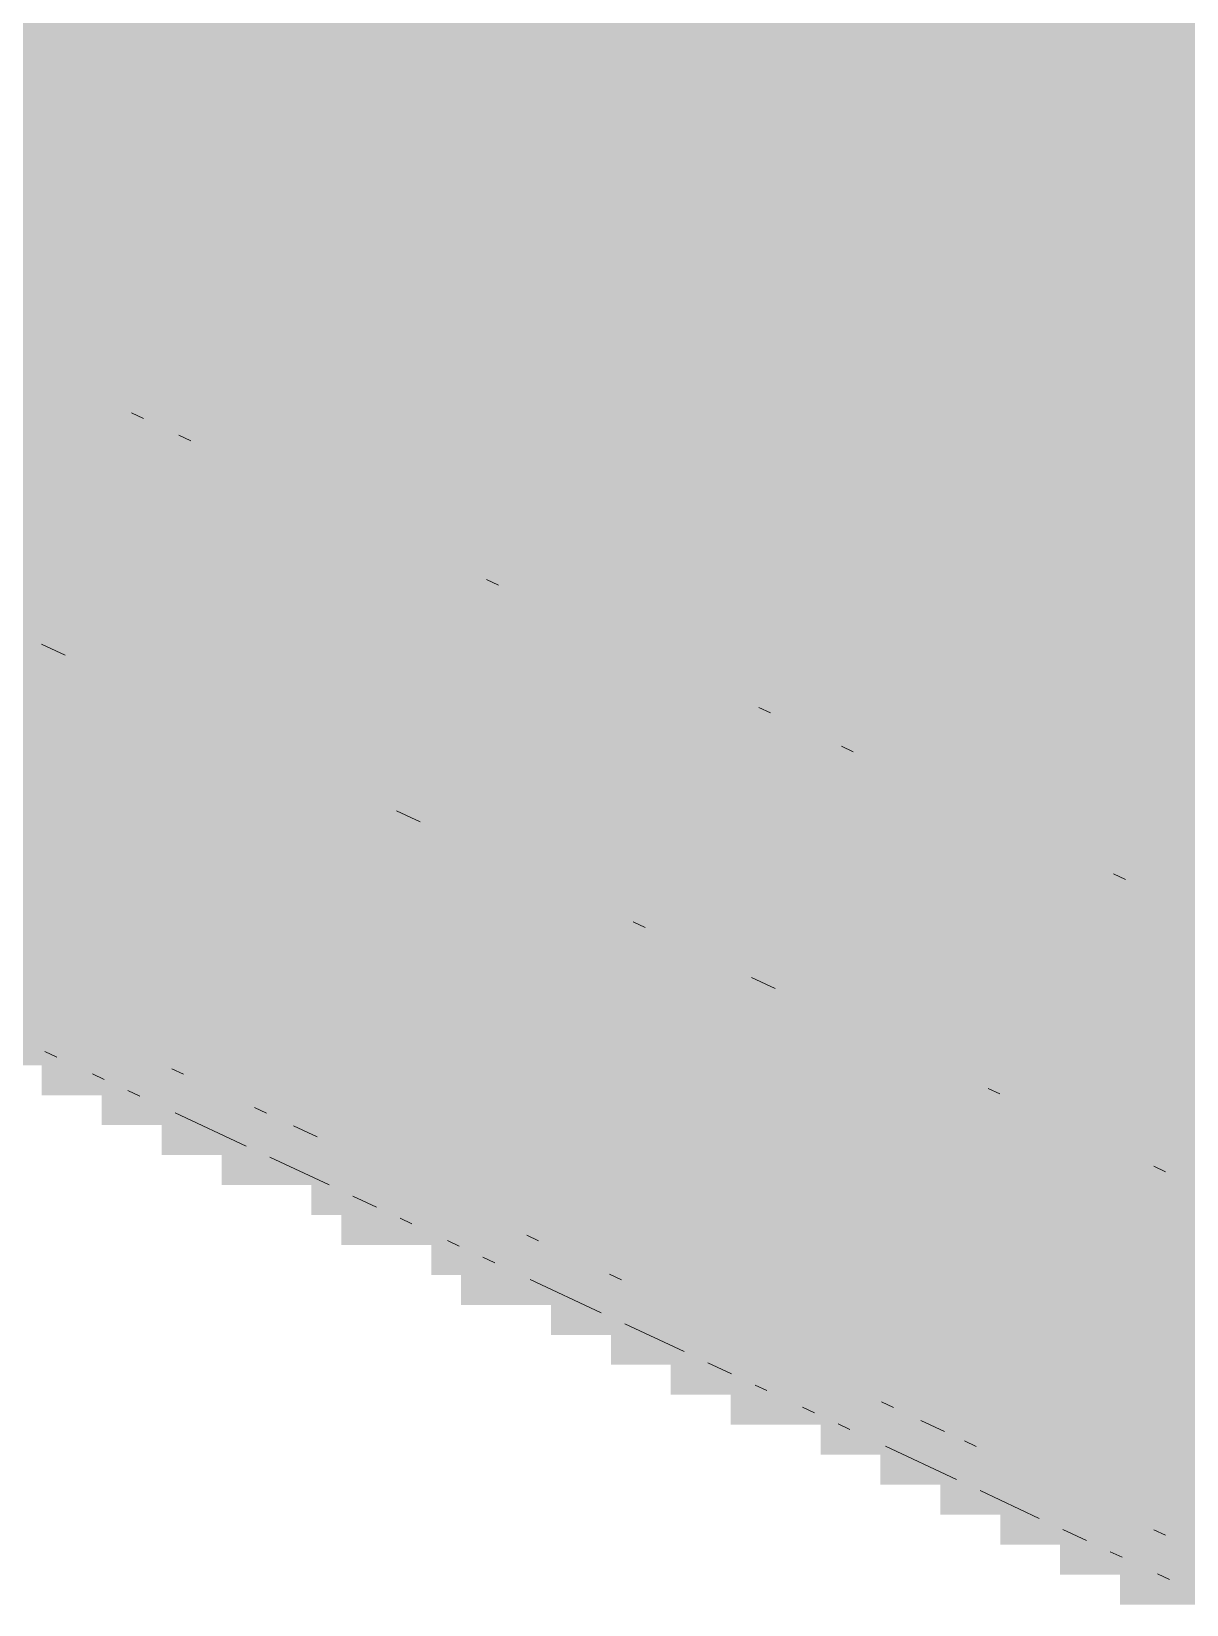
# Paper-space layout '03 3D Building and Roof' of a CAD drawing. Header units: millimetres. Extents: x 5 to 415, y 5 to 292.
# Drawn here: x 234.47 to 238.19, y 69.31 to 74.37 of the extents above; entities that cross this region are included whole.
import ezdxf

# ---------------------------------------------------------------- set-up
doc = ezdxf.new("R2010")
doc.units = ezdxf.units.MM
doc.layers.add('EXISTING', color=7, linetype='Continuous')
doc.layers.add('IMAGES', color=7, linetype='Continuous')

# ---------------------------------------------------------------- blocks, each defined once
blk = doc.blocks.new('SHEET_03')
at = {"layer": 'EXISTING', "color": 250, "lineweight": 9}
for p, q in [((234.8305, 73.1268), (234.7924, 73.1446)), ((234.9827, 73.0553), (234.9447, 73.0731)), ((235.9725, 72.5906), (235.9344, 72.6085)), ((234.5029, 72.4011), (234.579, 72.3653)), ((236.8481, 72.1796), (236.81, 72.1974)), ((237.1145, 72.0545), (237.0765, 72.0723)), ((235.6449, 71.8649), (235.7211, 71.8292)), ((237.9901, 71.6434), (237.952, 71.6613)), ((236.4063, 71.5075), (236.4443, 71.4896)), ((236.787, 71.3288), (236.8631, 71.293)), ((234.5518, 71.0721), (234.5137, 71.09)), ((234.7042, 71.0006), (234.6661, 71.0184)), ((234.9597, 71.017), (234.9216, 71.0349)), ((234.8184, 70.9469), (234.7803, 70.9648)), ((237.5483, 70.9713), (237.5864, 70.9535)), ((235.2262, 70.8919), (235.1881, 70.9098)), ((235.1612, 70.786), (234.9327, 70.8933)), ((235.3135, 70.851), (235.3897, 70.8152)), ((235.4278, 70.6609), (235.2373, 70.7503)), ((238.0812, 70.7211), (238.1193, 70.7033)), ((235.5801, 70.5893), (235.5039, 70.6251)), ((235.6943, 70.5357), (235.6563, 70.5536)), ((235.8467, 70.4642), (235.8086, 70.4821)), ((236.1017, 70.4809), (236.0637, 70.4988)), ((235.9609, 70.4106), (235.9228, 70.4284)), ((236.3037, 70.2496), (236.0752, 70.3569)), ((236.3682, 70.3558), (236.3301, 70.3737)), ((236.5703, 70.1245), (236.3798, 70.2139)), ((236.7226, 70.053), (236.6464, 70.0887)), ((236.8368, 69.9993), (236.7988, 70.0172)), ((236.9892, 69.9278), (236.9511, 69.9457)), ((237.2438, 69.9447), (237.2057, 69.9626)), ((237.3319, 69.9034), (237.4081, 69.8676)), ((237.1034, 69.8742), (237.0653, 69.8921)), ((237.4462, 69.7133), (237.2177, 69.8205)), ((237.5102, 69.8196), (237.4722, 69.8375)), ((237.7128, 69.5881), (237.5224, 69.6775)), ((237.8651, 69.5166), (237.7889, 69.5524)), ((238.1193, 69.5337), (238.0812, 69.5516)), ((237.9794, 69.463), (237.9413, 69.4808)), ((238.1317, 69.3914), (238.0936, 69.4093))]:
    blk.add_line(p, q, dxfattribs=at)
at = {"layer": 'IMAGES', "color": 7}
for points in [[(232.48, 74.3238), (253.2945, 74.3238), (232.48, 74.4202), (253.2945, 74.4202)], [(232.7691, 74.2274), (253.2945, 74.2274), (232.7691, 74.3238), (253.2945, 74.3238)], [(232.8655, 74.131), (253.2945, 74.131), (232.8655, 74.2274), (253.2945, 74.2274)], [(233.2509, 74.0346), (253.2945, 74.0346), (233.2509, 74.131), (253.2945, 74.131)], [(233.3473, 73.9382), (253.2945, 73.9382), (233.3473, 74.0346), (253.2945, 74.0346)], [(233.6364, 73.8418), (253.2945, 73.8418), (233.6364, 73.9382), (253.2945, 73.9382)], [(233.8291, 73.7454), (253.2945, 73.7454), (233.8291, 73.8418), (253.2945, 73.8418)], [(233.9255, 73.649), (253.2945, 73.649), (233.9255, 73.7454), (253.2945, 73.7454)], [(234.0218, 73.5526), (253.2945, 73.5526), (234.0218, 73.649), (253.2945, 73.649)], [(234.4073, 73.4562), (253.2945, 73.4562), (234.4073, 73.5526), (253.2945, 73.5526)], [(234.4073, 73.3598), (234.5036, 73.3598), (234.4073, 73.4562), (234.5036, 73.4562)], [(234.5036, 73.3598), (234.6964, 73.3598), (234.5036, 73.4562), (234.6964, 73.4562)], [(234.6964, 73.3598), (253.0055, 73.3598), (234.6964, 73.4562), (253.0055, 73.4562)], [(234.4073, 73.2634), (234.5036, 73.2634), (234.4073, 73.3598), (234.5036, 73.3598)], [(234.5036, 73.2634), (234.6, 73.2634), (234.5036, 73.3598), (234.6, 73.3598)], [(234.6, 73.2634), (234.6964, 73.2634), (234.6, 73.3598), (234.6964, 73.3598)], [(234.6964, 73.2634), (234.7927, 73.2634), (234.6964, 73.3598), (234.7927, 73.3598)], [(234.7927, 73.2634), (252.8127, 73.2634), (234.7927, 73.3598), (252.8127, 73.3598)], [(234.4073, 73.167), (234.5036, 73.167), (234.4073, 73.2634), (234.5036, 73.2634)], [(234.5036, 73.167), (234.6, 73.167), (234.5036, 73.2634), (234.6, 73.2634)], [(234.6, 73.167), (234.6964, 73.167), (234.6, 73.2634), (234.6964, 73.2634)], [(234.6964, 73.167), (234.7927, 73.167), (234.6964, 73.2634), (234.7927, 73.2634)], [(234.7927, 73.167), (234.8891, 73.167), (234.7927, 73.2634), (234.8891, 73.2634)], [(234.8891, 73.167), (235.0818, 73.167), (234.8891, 73.2634), (235.0818, 73.2634)], [(235.0818, 73.167), (252.5236, 73.167), (235.0818, 73.2634), (252.5236, 73.2634)], [(233.3473, 73.0706), (234.5036, 73.0706), (233.3473, 73.167), (234.5036, 73.167)], [(234.5036, 73.0706), (234.6, 73.0706), (234.5036, 73.167), (234.6, 73.167)], [(234.6, 73.0706), (234.6964, 73.0706), (234.6, 73.167), (234.6964, 73.167)], [(234.6964, 73.0706), (234.7927, 73.0706), (234.6964, 73.167), (234.7927, 73.167)], [(234.7927, 73.0706), (234.8891, 73.0706), (234.7927, 73.167), (234.8891, 73.167)], [(234.8891, 73.0706), (235.0818, 73.0706), (234.8891, 73.167), (235.0818, 73.167)], [(235.0818, 73.0706), (235.1782, 73.0706), (235.0818, 73.167), (235.1782, 73.167)], [(235.1782, 73.0706), (252.4273, 73.0706), (235.1782, 73.167), (252.4273, 73.167)], [(233.54, 72.9742), (234.6964, 72.9742), (233.54, 73.0706), (234.6964, 73.0706)], [(234.6964, 72.9742), (234.7927, 72.9742), (234.6964, 73.0706), (234.7927, 73.0706)], [(234.7927, 72.9742), (234.8891, 72.9742), (234.7927, 73.0706), (234.8891, 73.0706)], [(234.8891, 72.9742), (234.9855, 72.9742), (234.8891, 73.0706), (234.9855, 73.0706)], [(234.9855, 72.9742), (235.0818, 72.9742), (234.9855, 73.0706), (235.0818, 73.0706)], [(235.0818, 72.9742), (235.1782, 72.9742), (235.0818, 73.0706), (235.1782, 73.0706)], [(235.1782, 72.9742), (235.3709, 72.9742), (235.1782, 73.0706), (235.3709, 73.0706)], [(235.3709, 72.9742), (235.4673, 72.9742), (235.3709, 73.0706), (235.4673, 73.0706)], [(235.4673, 72.9742), (252.1382, 72.9742), (235.4673, 73.0706), (252.1382, 73.0706)], [(233.7327, 72.8778), (234.8891, 72.8778), (233.7327, 72.9742), (234.8891, 72.9742)], [(234.8891, 72.8778), (234.9855, 72.8778), (234.8891, 72.9742), (234.9855, 72.9742)], [(234.9855, 72.8778), (235.0818, 72.8778), (234.9855, 72.9742), (235.0818, 72.9742)], [(235.0818, 72.8778), (235.1782, 72.8778), (235.0818, 72.9742), (235.1782, 72.9742)], [(235.1782, 72.8778), (235.2745, 72.8778), (235.1782, 72.9742), (235.2745, 72.9742)], [(235.2745, 72.8778), (235.3709, 72.8778), (235.2745, 72.9742), (235.3709, 72.9742)], [(235.3709, 72.8778), (235.5636, 72.8778), (235.3709, 72.9742), (235.5636, 72.9742)], [(235.5636, 72.8778), (235.66, 72.8778), (235.5636, 72.9742), (235.66, 72.9742)], [(235.66, 72.8778), (252.1382, 72.8778), (235.66, 72.9742), (252.1382, 72.9742)], [(233.9255, 72.7814), (235.1782, 72.7814), (233.9255, 72.8778), (235.1782, 72.8778)], [(235.1782, 72.7814), (235.2745, 72.7814), (235.1782, 72.8778), (235.2745, 72.8778)], [(235.2745, 72.7814), (235.3709, 72.7814), (235.2745, 72.8778), (235.3709, 72.8778)], [(235.3709, 72.7814), (235.66, 72.7814), (235.3709, 72.8778), (235.66, 72.8778)], [(235.66, 72.7814), (235.7564, 72.7814), (235.66, 72.8778), (235.7564, 72.8778)], [(235.7564, 72.7814), (235.8527, 72.7814), (235.7564, 72.8778), (235.8527, 72.8778)], [(235.8527, 72.7814), (252.0418, 72.7814), (235.8527, 72.8778), (252.0418, 72.8778)], [(234.1182, 72.685), (235.3709, 72.685), (234.1182, 72.7814), (235.3709, 72.7814)], [(235.3709, 72.685), (235.4673, 72.685), (235.3709, 72.7814), (235.4673, 72.7814)], [(235.4673, 72.685), (235.5636, 72.685), (235.4673, 72.7814), (235.5636, 72.7814)], [(235.5636, 72.685), (235.66, 72.685), (235.5636, 72.7814), (235.66, 72.7814)], [(235.66, 72.685), (235.7564, 72.685), (235.66, 72.7814), (235.7564, 72.7814)], [(235.7564, 72.685), (235.8527, 72.685), (235.7564, 72.7814), (235.8527, 72.7814)], [(235.8527, 72.685), (235.9491, 72.685), (235.8527, 72.7814), (235.9491, 72.7814)], [(235.9491, 72.685), (236.0455, 72.685), (235.9491, 72.7814), (236.0455, 72.7814)], [(236.0455, 72.685), (252.0418, 72.685), (236.0455, 72.7814), (252.0418, 72.7814)], [(234.3109, 72.5886), (235.4673, 72.5886), (234.3109, 72.685), (235.4673, 72.685)], [(235.4673, 72.5886), (235.5636, 72.5886), (235.4673, 72.685), (235.5636, 72.685)], [(235.5636, 72.5886), (235.66, 72.5886), (235.5636, 72.685), (235.66, 72.685)], [(235.66, 72.5886), (235.7564, 72.5886), (235.66, 72.685), (235.7564, 72.685)], [(235.7564, 72.5886), (235.8527, 72.5886), (235.7564, 72.685), (235.8527, 72.685)], [(235.8527, 72.5886), (236.0455, 72.5886), (235.8527, 72.685), (236.0455, 72.685)], [(236.0455, 72.5886), (236.1418, 72.5886), (236.0455, 72.685), (236.1418, 72.685)], [(236.1418, 72.5886), (236.2382, 72.5886), (236.1418, 72.685), (236.2382, 72.685)], [(236.2382, 72.5886), (252.0418, 72.5886), (236.2382, 72.685), (252.0418, 72.685)], [(234.3109, 72.4922), (234.6, 72.4922), (234.3109, 72.5886), (234.6, 72.5886)], [(234.6, 72.4922), (234.6964, 72.4922), (234.6, 72.5886), (234.6964, 72.5886)], [(234.6964, 72.4922), (235.66, 72.4922), (234.6964, 72.5886), (235.66, 72.5886)], [(235.66, 72.4922), (235.8527, 72.4922), (235.66, 72.5886), (235.8527, 72.5886)], [(235.8527, 72.4922), (235.9491, 72.4922), (235.8527, 72.5886), (235.9491, 72.5886)], [(235.9491, 72.4922), (236.2382, 72.4922), (235.9491, 72.5886), (236.2382, 72.5886)], [(236.2382, 72.4922), (236.3345, 72.4922), (236.2382, 72.5886), (236.3345, 72.5886)], [(236.3345, 72.4922), (236.4309, 72.4922), (236.3345, 72.5886), (236.4309, 72.5886)], [(236.4309, 72.4922), (252.0418, 72.4922), (236.4309, 72.5886), (252.0418, 72.5886)], [(234.4073, 72.3958), (234.5036, 72.3958), (234.4073, 72.4922), (234.5036, 72.4922)], [(234.5036, 72.3958), (234.6, 72.3958), (234.5036, 72.4922), (234.6, 72.4922)], [(234.6, 72.3958), (234.6964, 72.3958), (234.6, 72.4922), (234.6964, 72.4922)], [(234.6964, 72.3958), (234.7927, 72.3958), (234.6964, 72.4922), (234.7927, 72.4922)], [(234.7927, 72.3958), (235.9491, 72.3958), (234.7927, 72.4922), (235.9491, 72.4922)], [(235.9491, 72.3958), (236.0455, 72.3958), (235.9491, 72.4922), (236.0455, 72.4922)], [(236.0455, 72.3958), (236.1418, 72.3958), (236.0455, 72.4922), (236.1418, 72.4922)], [(236.1418, 72.3958), (236.2382, 72.3958), (236.1418, 72.4922), (236.2382, 72.4922)], [(236.2382, 72.3958), (236.4309, 72.3958), (236.2382, 72.4922), (236.4309, 72.4922)], [(236.4309, 72.3958), (236.5273, 72.3958), (236.4309, 72.4922), (236.5273, 72.4922)], [(236.5273, 72.3958), (236.6236, 72.3958), (236.5273, 72.4922), (236.6236, 72.4922)], [(236.6236, 72.3958), (236.72, 72.3958), (236.6236, 72.4922), (236.72, 72.4922)], [(236.72, 72.3958), (252.1382, 72.3958), (236.72, 72.4922), (252.1382, 72.4922)], [(234.4073, 72.2994), (234.5036, 72.2994), (234.4073, 72.3958), (234.5036, 72.3958)], [(234.5036, 72.2994), (234.6, 72.2994), (234.5036, 72.3958), (234.6, 72.3958)], [(234.6, 72.2994), (234.6964, 72.2994), (234.6, 72.3958), (234.6964, 72.3958)], [(234.6964, 72.2994), (234.7927, 72.2994), (234.6964, 72.3958), (234.7927, 72.3958)], [(234.7927, 72.2994), (234.9855, 72.2994), (234.7927, 72.3958), (234.9855, 72.3958)], [(234.9855, 72.2994), (236.0455, 72.2994), (234.9855, 72.3958), (236.0455, 72.3958)], [(236.0455, 72.2994), (236.4309, 72.2994), (236.0455, 72.3958), (236.4309, 72.3958)], [(236.4309, 72.2994), (236.5273, 72.2994), (236.4309, 72.3958), (236.5273, 72.3958)], [(236.5273, 72.2994), (236.72, 72.2994), (236.5273, 72.3958), (236.72, 72.3958)], [(236.72, 72.2994), (236.8164, 72.2994), (236.72, 72.3958), (236.8164, 72.3958)], [(236.8164, 72.2994), (236.9127, 72.2994), (236.8164, 72.3958), (236.9127, 72.3958)], [(236.9127, 72.2994), (252.2345, 72.2994), (236.9127, 72.3958), (252.2345, 72.3958)], [(232.48, 72.203), (234.5036, 72.203), (232.48, 72.2994), (234.5036, 72.2994)], [(234.5036, 72.203), (234.6, 72.203), (234.5036, 72.2994), (234.6, 72.2994)], [(234.6, 72.203), (234.6964, 72.203), (234.6, 72.2994), (234.6964, 72.2994)], [(234.6964, 72.203), (234.7927, 72.203), (234.6964, 72.2994), (234.7927, 72.2994)], [(234.7927, 72.203), (234.8891, 72.203), (234.7927, 72.2994), (234.8891, 72.2994)], [(234.8891, 72.203), (234.9855, 72.203), (234.8891, 72.2994), (234.9855, 72.2994)], [(234.9855, 72.203), (235.1782, 72.203), (234.9855, 72.2994), (235.1782, 72.2994)], [(235.1782, 72.203), (236.4309, 72.203), (235.1782, 72.2994), (236.4309, 72.2994)], [(236.4309, 72.203), (236.5273, 72.203), (236.4309, 72.2994), (236.5273, 72.2994)], [(236.5273, 72.203), (236.6236, 72.203), (236.5273, 72.2994), (236.6236, 72.2994)], [(236.6236, 72.203), (236.72, 72.203), (236.6236, 72.2994), (236.72, 72.2994)], [(236.72, 72.203), (236.8164, 72.203), (236.72, 72.2994), (236.8164, 72.2994)], [(236.8164, 72.203), (236.9127, 72.203), (236.8164, 72.2994), (236.9127, 72.2994)], [(236.9127, 72.203), (237.0091, 72.203), (236.9127, 72.2994), (237.0091, 72.2994)], [(237.0091, 72.203), (237.1055, 72.203), (237.0091, 72.2994), (237.1055, 72.2994)], [(237.1055, 72.203), (252.4273, 72.203), (237.1055, 72.2994), (252.4273, 72.2994)], [(232.6727, 72.1065), (234.7927, 72.1065), (232.6727, 72.203), (234.7927, 72.203)], [(234.7927, 72.1065), (234.8891, 72.1065), (234.7927, 72.203), (234.8891, 72.203)], [(234.8891, 72.1065), (234.9855, 72.1065), (234.8891, 72.203), (234.9855, 72.203)], [(234.9855, 72.1065), (235.0818, 72.1065), (234.9855, 72.203), (235.0818, 72.203)], [(235.0818, 72.1065), (235.1782, 72.1065), (235.0818, 72.203), (235.1782, 72.203)], [(235.1782, 72.1065), (235.2745, 72.1065), (235.1782, 72.203), (235.2745, 72.203)], [(235.2745, 72.1065), (235.3709, 72.1065), (235.2745, 72.203), (235.3709, 72.203)], [(235.3709, 72.1065), (235.4673, 72.1065), (235.3709, 72.203), (235.4673, 72.203)], [(235.4673, 72.1065), (236.5273, 72.1065), (235.4673, 72.203), (236.5273, 72.203)], [(236.5273, 72.1065), (236.72, 72.1065), (236.5273, 72.203), (236.72, 72.203)], [(236.72, 72.1065), (236.8164, 72.1065), (236.72, 72.203), (236.8164, 72.203)], [(236.8164, 72.1065), (237.1055, 72.1065), (236.8164, 72.203), (237.1055, 72.203)], [(237.1055, 72.1065), (237.2018, 72.1065), (237.1055, 72.203), (237.2018, 72.203)], [(237.2018, 72.1065), (252.7164, 72.1065), (237.2018, 72.203), (252.7164, 72.203)], [(232.9618, 72.0101), (234.9855, 72.0101), (232.9618, 72.1065), (234.9855, 72.1065)], [(234.9855, 72.0101), (235.0818, 72.0101), (234.9855, 72.1065), (235.0818, 72.1065)], [(235.0818, 72.0101), (235.1782, 72.0101), (235.0818, 72.1065), (235.1782, 72.1065)], [(235.1782, 72.0101), (235.2745, 72.0101), (235.1782, 72.1065), (235.2745, 72.1065)], [(235.2745, 72.0101), (235.4673, 72.0101), (235.2745, 72.1065), (235.4673, 72.1065)], [(235.4673, 72.0101), (235.5636, 72.0101), (235.4673, 72.1065), (235.5636, 72.1065)], [(235.5636, 72.0101), (236.8164, 72.0101), (235.5636, 72.1065), (236.8164, 72.1065)], [(236.8164, 72.0101), (236.9127, 72.0101), (236.8164, 72.1065), (236.9127, 72.1065)], [(236.9127, 72.0101), (237.0091, 72.0101), (236.9127, 72.1065), (237.0091, 72.1065)], [(237.0091, 72.0101), (237.1055, 72.0101), (237.0091, 72.1065), (237.1055, 72.1065)], [(237.1055, 72.0101), (237.2018, 72.0101), (237.1055, 72.1065), (237.2018, 72.1065)], [(237.2018, 72.0101), (237.3945, 72.0101), (237.2018, 72.1065), (237.3945, 72.1065)], [(237.3945, 72.0101), (237.4909, 72.0101), (237.3945, 72.1065), (237.4909, 72.1065)], [(237.4909, 72.0101), (237.5873, 72.0101), (237.4909, 72.1065), (237.5873, 72.1065)], [(237.5873, 72.0101), (252.9091, 72.0101), (237.5873, 72.1065), (252.9091, 72.1065)], [(233.1545, 71.9137), (235.1782, 71.9137), (233.1545, 72.0101), (235.1782, 72.0101)], [(235.1782, 71.9137), (235.2745, 71.9137), (235.1782, 72.0101), (235.2745, 72.0101)], [(235.2745, 71.9137), (235.4673, 71.9137), (235.2745, 72.0101), (235.4673, 72.0101)], [(235.4673, 71.9137), (235.5636, 71.9137), (235.4673, 72.0101), (235.5636, 72.0101)], [(235.5636, 71.9137), (235.7564, 71.9137), (235.5636, 72.0101), (235.7564, 72.0101)], [(235.7564, 71.9137), (235.8527, 71.9137), (235.7564, 72.0101), (235.8527, 72.0101)], [(235.8527, 71.9137), (236.9127, 71.9137), (235.8527, 72.0101), (236.9127, 72.0101)], [(236.9127, 71.9137), (237.1055, 71.9137), (236.9127, 72.0101), (237.1055, 72.0101)], [(237.1055, 71.9137), (237.2018, 71.9137), (237.1055, 72.0101), (237.2018, 72.0101)], [(237.2018, 71.9137), (237.2982, 71.9137), (237.2018, 72.0101), (237.2982, 72.0101)], [(237.2982, 71.9137), (237.3945, 71.9137), (237.2982, 72.0101), (237.3945, 72.0101)], [(237.3945, 71.9137), (237.5873, 71.9137), (237.3945, 72.0101), (237.5873, 72.0101)], [(237.5873, 71.8173), (237.6836, 71.8173), (237.5873, 72.0101), (237.6836, 72.0101)], [(237.6836, 71.9137), (253.1018, 71.9137), (237.6836, 72.0101), (253.1018, 72.0101)], [(233.2509, 71.8173), (235.3709, 71.8173), (233.2509, 71.9137), (235.3709, 71.9137)], [(235.3709, 71.8173), (235.5636, 71.8173), (235.3709, 71.9137), (235.5636, 71.9137)], [(235.5636, 71.8173), (235.7564, 71.8173), (235.5636, 71.9137), (235.7564, 71.9137)], [(235.7564, 71.8173), (235.8527, 71.8173), (235.7564, 71.9137), (235.8527, 71.9137)], [(235.8527, 71.8173), (236.0455, 71.8173), (235.8527, 71.9137), (236.0455, 71.9137)], [(236.0455, 71.8173), (237.2018, 71.8173), (236.0455, 71.9137), (237.2018, 71.9137)], [(237.2018, 71.8173), (237.2982, 71.8173), (237.2018, 71.9137), (237.2982, 71.9137)], [(237.2982, 71.8173), (237.3945, 71.8173), (237.2982, 71.9137), (237.3945, 71.9137)], [(237.3945, 71.8173), (237.4909, 71.8173), (237.3945, 71.9137), (237.4909, 71.9137)], [(237.4909, 71.8173), (237.5873, 71.8173), (237.4909, 71.9137), (237.5873, 71.9137)], [(237.6836, 71.8173), (237.78, 71.8173), (237.6836, 71.9137), (237.78, 71.9137)], [(237.78, 71.8173), (237.9727, 71.8173), (237.78, 71.9137), (237.9727, 71.9137)], [(237.9727, 71.8173), (253.2945, 71.8173), (237.9727, 71.9137), (253.2945, 71.9137)], [(233.54, 71.7209), (235.5636, 71.7209), (233.54, 71.8173), (235.5636, 71.8173)], [(235.5636, 71.7209), (235.66, 71.7209), (235.5636, 71.8173), (235.66, 71.8173)], [(235.66, 71.7209), (235.7564, 71.7209), (235.66, 71.8173), (235.7564, 71.8173)], [(235.7564, 71.7209), (235.8527, 71.7209), (235.7564, 71.8173), (235.8527, 71.8173)], [(235.8527, 71.7209), (235.9491, 71.7209), (235.8527, 71.8173), (235.9491, 71.8173)], [(235.9491, 71.7209), (236.0455, 71.7209), (235.9491, 71.8173), (236.0455, 71.8173)], [(236.0455, 71.7209), (236.1418, 71.7209), (236.0455, 71.8173), (236.1418, 71.8173)], [(236.1418, 71.7209), (237.3945, 71.7209), (236.1418, 71.8173), (237.3945, 71.8173)], [(237.3945, 71.7209), (237.4909, 71.7209), (237.3945, 71.8173), (237.4909, 71.8173)], [(237.4909, 71.7209), (237.6836, 71.7209), (237.4909, 71.8173), (237.6836, 71.8173)], [(237.6836, 71.7209), (237.78, 71.7209), (237.6836, 71.8173), (237.78, 71.8173)], [(237.78, 71.7209), (237.9727, 71.7209), (237.78, 71.8173), (237.9727, 71.8173)], [(237.9727, 71.7209), (238.0691, 71.7209), (237.9727, 71.8173), (238.0691, 71.8173)], [(238.0691, 71.7209), (253.4873, 71.7209), (238.0691, 71.8173), (253.4873, 71.8173)], [(233.6364, 71.6245), (235.8527, 71.6245), (233.6364, 71.7209), (235.8527, 71.7209)], [(235.8527, 71.6245), (235.9491, 71.6245), (235.8527, 71.7209), (235.9491, 71.7209)], [(235.9491, 71.6245), (236.0455, 71.6245), (235.9491, 71.7209), (236.0455, 71.7209)], [(236.0455, 71.6245), (236.1418, 71.6245), (236.0455, 71.7209), (236.1418, 71.7209)], [(236.1418, 71.6245), (236.2382, 71.6245), (236.1418, 71.7209), (236.2382, 71.7209)], [(236.2382, 71.6245), (236.5273, 71.6245), (236.2382, 71.7209), (236.5273, 71.7209)], [(236.5273, 71.6245), (237.6836, 71.6245), (236.5273, 71.7209), (237.6836, 71.7209)], [(237.6836, 71.6245), (237.78, 71.6245), (237.6836, 71.7209), (237.78, 71.7209)], [(237.78, 71.6245), (237.8764, 71.6245), (237.78, 71.7209), (237.8764, 71.7209)], [(237.8764, 71.6245), (237.9727, 71.6245), (237.8764, 71.7209), (237.9727, 71.7209)], [(237.9727, 71.6245), (238.0691, 71.6245), (237.9727, 71.7209), (238.0691, 71.7209)], [(238.0691, 71.6245), (238.1655, 71.6245), (238.0691, 71.7209), (238.1655, 71.7209)], [(238.1655, 71.6245), (238.2618, 71.6245), (238.1655, 71.7209), (238.2618, 71.7209)], [(233.9255, 71.5281), (235.9491, 71.5281), (233.9255, 71.6245), (235.9491, 71.6245)], [(235.9491, 71.5281), (236.0455, 71.5281), (235.9491, 71.6245), (236.0455, 71.6245)], [(236.0455, 71.5281), (236.1418, 71.5281), (236.0455, 71.6245), (236.1418, 71.6245)], [(236.1418, 71.5281), (236.3345, 71.5281), (236.1418, 71.6245), (236.3345, 71.6245)], [(236.3345, 71.5281), (236.4309, 71.5281), (236.3345, 71.6245), (236.4309, 71.6245)], [(236.4309, 71.5281), (236.5273, 71.5281), (236.4309, 71.6245), (236.5273, 71.6245)], [(236.5273, 71.5281), (236.6236, 71.5281), (236.5273, 71.6245), (236.6236, 71.6245)], [(236.6236, 71.5281), (237.78, 71.5281), (236.6236, 71.6245), (237.78, 71.6245)], [(237.78, 71.5281), (237.8764, 71.5281), (237.78, 71.6245), (237.8764, 71.6245)], [(237.8764, 71.5281), (237.9727, 71.5281), (237.8764, 71.6245), (237.9727, 71.6245)], [(237.9727, 71.5281), (238.0691, 71.5281), (237.9727, 71.6245), (238.0691, 71.6245)], [(238.0691, 71.5281), (238.2618, 71.5281), (238.0691, 71.6245), (238.2618, 71.6245)], [(234.1182, 71.4317), (236.2382, 71.4317), (234.1182, 71.5281), (236.2382, 71.5281)], [(236.2382, 71.4317), (236.4309, 71.4317), (236.2382, 71.5281), (236.4309, 71.5281)], [(236.4309, 71.4317), (236.5273, 71.4317), (236.4309, 71.5281), (236.5273, 71.5281)], [(236.5273, 71.4317), (236.6236, 71.4317), (236.5273, 71.5281), (236.6236, 71.5281)], [(236.6236, 71.4317), (236.72, 71.4317), (236.6236, 71.5281), (236.72, 71.5281)], [(236.72, 71.4317), (236.9127, 71.4317), (236.72, 71.5281), (236.9127, 71.5281)], [(236.9127, 71.4317), (237.9727, 71.4317), (236.9127, 71.5281), (237.9727, 71.5281)], [(237.9727, 71.4317), (238.0691, 71.4317), (237.9727, 71.5281), (238.0691, 71.5281)], [(238.0691, 71.4317), (238.1655, 71.4317), (238.0691, 71.5281), (238.1655, 71.5281)], [(238.1655, 71.4317), (238.2618, 71.4317), (238.1655, 71.5281), (238.2618, 71.5281)], [(234.3109, 71.3353), (236.4309, 71.3353), (234.3109, 71.4317), (236.4309, 71.4317)], [(236.4309, 71.3353), (236.5273, 71.3353), (236.4309, 71.4317), (236.5273, 71.4317)], [(236.5273, 71.3353), (236.6236, 71.3353), (236.5273, 71.4317), (236.6236, 71.4317)], [(236.6236, 71.3353), (236.9127, 71.3353), (236.6236, 71.4317), (236.9127, 71.4317)], [(236.9127, 71.3353), (237.1055, 71.3353), (236.9127, 71.4317), (237.1055, 71.4317)], [(237.1055, 71.3353), (238.1655, 71.3353), (237.1055, 71.4317), (238.1655, 71.4317)], [(238.1655, 71.3353), (238.2618, 71.3353), (238.1655, 71.4317), (238.2618, 71.4317)], [(234.4073, 71.2389), (234.5036, 71.2389), (234.4073, 71.3353), (234.5036, 71.3353)], [(234.5036, 71.2389), (236.6236, 71.2389), (234.5036, 71.3353), (236.6236, 71.3353)], [(236.6236, 71.2389), (236.72, 71.2389), (236.6236, 71.3353), (236.72, 71.3353)], [(236.72, 71.2389), (236.8164, 71.2389), (236.72, 71.3353), (236.8164, 71.3353)], [(236.8164, 71.2389), (236.9127, 71.2389), (236.8164, 71.3353), (236.9127, 71.3353)], [(236.9127, 71.1425), (237.0091, 71.1425), (236.9127, 71.3353), (237.0091, 71.3353)], [(237.0091, 71.2389), (237.1055, 71.2389), (237.0091, 71.3353), (237.1055, 71.3353)], [(237.1055, 71.2389), (237.2018, 71.2389), (237.1055, 71.3353), (237.2018, 71.3353)], [(237.2018, 71.2389), (238.4545, 71.2389), (237.2018, 71.3353), (238.4545, 71.3353)], [(234.2145, 71.1425), (234.6, 71.1425), (234.2145, 71.2389), (234.6, 71.2389)], [(234.6, 71.1425), (234.6964, 71.1425), (234.6, 71.2389), (234.6964, 71.2389)], [(234.6964, 71.1425), (236.8164, 71.1425), (234.6964, 71.2389), (236.8164, 71.2389)], [(236.8164, 71.1425), (236.9127, 71.1425), (236.8164, 71.2389), (236.9127, 71.2389)], [(237.0091, 71.1425), (237.1055, 71.1425), (237.0091, 71.2389), (237.1055, 71.2389)], [(237.1055, 71.1425), (237.2018, 71.1425), (237.1055, 71.2389), (237.2018, 71.2389)], [(237.2018, 71.1425), (237.2982, 71.1425), (237.2018, 71.2389), (237.2982, 71.2389)], [(237.2982, 71.1425), (237.3945, 71.1425), (237.2982, 71.2389), (237.3945, 71.2389)], [(237.3945, 71.1425), (237.4909, 71.1425), (237.3945, 71.2389), (237.4909, 71.2389)], [(237.4909, 71.1425), (238.7436, 71.1425), (237.4909, 71.2389), (238.7436, 71.2389)], [(234.4073, 71.0461), (234.6, 71.0461), (234.4073, 71.1425), (234.6, 71.1425)], [(234.6, 71.0461), (234.6964, 71.0461), (234.6, 71.1425), (234.6964, 71.1425)], [(234.6964, 71.0461), (234.7927, 71.0461), (234.6964, 71.1425), (234.7927, 71.1425)], [(234.7927, 71.0461), (234.8891, 71.0461), (234.7927, 71.1425), (234.8891, 71.1425)], [(234.8891, 71.0461), (237.0091, 71.0461), (234.8891, 71.1425), (237.0091, 71.1425)], [(237.0091, 71.0461), (237.1055, 71.0461), (237.0091, 71.1425), (237.1055, 71.1425)], [(237.1055, 71.0461), (237.2018, 71.0461), (237.1055, 71.1425), (237.2018, 71.1425)], [(237.2018, 71.0461), (237.2982, 71.0461), (237.2018, 71.1425), (237.2982, 71.1425)], [(237.2982, 71.0461), (237.3945, 71.0461), (237.2982, 71.1425), (237.3945, 71.1425)], [(237.3945, 71.0461), (237.4909, 71.0461), (237.3945, 71.1425), (237.4909, 71.1425)], [(237.4909, 71.0461), (237.5873, 71.0461), (237.4909, 71.1425), (237.5873, 71.1425)], [(237.5873, 71.0461), (237.6836, 71.0461), (237.5873, 71.1425), (237.6836, 71.1425)], [(237.6836, 71.0461), (238.84, 71.0461), (237.6836, 71.1425), (238.84, 71.1425)], [(234.5036, 70.9497), (234.6, 70.9497), (234.5036, 71.0461), (234.6, 71.0461)], [(234.6, 70.9497), (234.6964, 70.9497), (234.6, 71.0461), (234.6964, 71.0461)], [(234.6964, 70.9497), (235.0818, 70.9497), (234.6964, 71.0461), (235.0818, 71.0461)], [(235.0818, 70.9497), (235.1782, 70.9497), (235.0818, 71.0461), (235.1782, 71.0461)], [(235.1782, 70.9497), (237.2982, 70.9497), (235.1782, 71.0461), (237.2982, 71.0461)], [(237.2982, 70.9497), (237.3945, 70.9497), (237.2982, 71.0461), (237.3945, 71.0461)], [(237.3945, 70.9497), (237.4909, 70.9497), (237.3945, 71.0461), (237.4909, 71.0461)], [(237.4909, 70.9497), (237.5873, 70.9497), (237.4909, 71.0461), (237.5873, 71.0461)], [(237.5873, 70.9497), (237.6836, 70.9497), (237.5873, 71.0461), (237.6836, 71.0461)], [(237.6836, 70.9497), (237.78, 70.9497), (237.6836, 71.0461), (237.78, 71.0461)], [(237.78, 70.9497), (238.9364, 70.9497), (237.78, 71.0461), (238.9364, 71.0461)], [(234.6964, 70.8533), (234.7927, 70.8533), (234.6964, 70.9497), (234.7927, 70.9497)], [(234.7927, 70.8533), (234.8891, 70.8533), (234.7927, 70.9497), (234.8891, 70.9497)], [(234.8891, 70.8533), (234.9855, 70.8533), (234.8891, 70.9497), (234.9855, 70.9497)], [(234.9855, 70.8533), (235.0818, 70.8533), (234.9855, 70.9497), (235.0818, 70.9497)], [(235.0818, 70.8533), (235.1782, 70.8533), (235.0818, 70.9497), (235.1782, 70.9497)], [(235.1782, 70.8533), (235.2745, 70.8533), (235.1782, 70.9497), (235.2745, 70.9497)], [(235.2745, 70.8533), (235.3709, 70.8533), (235.2745, 70.9497), (235.3709, 70.9497)], [(235.3709, 70.8533), (237.3945, 70.8533), (235.3709, 70.9497), (237.3945, 70.9497)], [(237.3945, 70.8533), (237.4909, 70.8533), (237.3945, 70.9497), (237.4909, 70.9497)], [(237.4909, 70.8533), (237.5873, 70.8533), (237.4909, 70.9497), (237.5873, 70.9497)], [(237.5873, 70.8533), (237.6836, 70.8533), (237.5873, 70.9497), (237.6836, 70.9497)], [(237.6836, 70.7569), (237.78, 70.7569), (237.6836, 70.9497), (237.78, 70.9497)], [(237.78, 70.8533), (237.8764, 70.8533), (237.78, 70.9497), (237.8764, 70.9497)], [(237.8764, 70.8533), (237.9727, 70.8533), (237.8764, 70.9497), (237.9727, 70.9497)], [(237.9727, 70.8533), (238.0691, 70.8533), (237.9727, 70.9497), (238.0691, 70.9497)], [(238.0691, 70.8533), (239.2255, 70.8533), (238.0691, 70.9497), (239.2255, 70.9497)], [(234.8891, 70.7569), (234.9855, 70.7569), (234.8891, 70.8533), (234.9855, 70.8533)], [(234.9855, 70.7569), (235.0818, 70.7569), (234.9855, 70.8533), (235.0818, 70.8533)], [(235.0818, 70.7569), (235.4673, 70.7569), (235.0818, 70.8533), (235.4673, 70.8533)], [(235.4673, 70.7569), (235.5636, 70.7569), (235.4673, 70.8533), (235.5636, 70.8533)], [(235.5636, 70.7569), (237.6836, 70.7569), (235.5636, 70.8533), (237.6836, 70.8533)], [(237.78, 70.7569), (237.8764, 70.7569), (237.78, 70.8533), (237.8764, 70.8533)], [(237.8764, 70.7569), (237.9727, 70.7569), (237.8764, 70.8533), (237.9727, 70.8533)], [(237.9727, 70.7569), (238.0691, 70.7569), (237.9727, 70.8533), (238.0691, 70.8533)], [(238.0691, 70.7569), (238.1655, 70.7569), (238.0691, 70.8533), (238.1655, 70.8533)], [(238.1655, 70.7569), (238.2618, 70.7569), (238.1655, 70.8533), (238.2618, 70.8533)], [(235.0818, 70.6605), (235.1782, 70.6605), (235.0818, 70.7569), (235.1782, 70.7569)], [(235.1782, 70.6605), (235.2745, 70.6605), (235.1782, 70.7569), (235.2745, 70.7569)], [(235.2745, 70.6605), (235.66, 70.6605), (235.2745, 70.7569), (235.66, 70.7569)], [(235.66, 70.6605), (235.7564, 70.6605), (235.66, 70.7569), (235.7564, 70.7569)], [(235.7564, 70.6605), (237.78, 70.6605), (235.7564, 70.7569), (237.78, 70.7569)], [(237.78, 70.6605), (237.8764, 70.6605), (237.78, 70.7569), (237.8764, 70.7569)], [(237.8764, 70.6605), (237.9727, 70.6605), (237.8764, 70.7569), (237.9727, 70.7569)], [(237.9727, 70.6605), (238.0691, 70.6605), (237.9727, 70.7569), (238.0691, 70.7569)], [(238.0691, 70.6605), (238.1655, 70.6605), (238.0691, 70.7569), (238.1655, 70.7569)], [(238.1655, 70.6605), (238.2618, 70.6605), (238.1655, 70.7569), (238.2618, 70.7569)], [(235.3709, 70.5641), (235.4673, 70.5641), (235.3709, 70.6605), (235.4673, 70.6605)], [(235.4673, 70.5641), (235.7564, 70.5641), (235.4673, 70.6605), (235.7564, 70.6605)], [(235.7564, 70.5641), (235.9491, 70.5641), (235.7564, 70.6605), (235.9491, 70.6605)], [(235.9491, 70.5641), (237.9727, 70.5641), (235.9491, 70.6605), (237.9727, 70.6605)], [(237.9727, 70.5641), (238.1655, 70.5641), (237.9727, 70.6605), (238.1655, 70.6605)], [(238.1655, 70.5641), (238.3582, 70.5641), (238.1655, 70.6605), (238.3582, 70.6605)], [(235.4673, 70.4677), (235.5636, 70.4677), (235.4673, 70.5641), (235.5636, 70.5641)], [(235.5636, 70.4677), (235.66, 70.4677), (235.5636, 70.5641), (235.66, 70.5641)], [(235.66, 70.4677), (235.7564, 70.4677), (235.66, 70.5641), (235.7564, 70.5641)], [(235.7564, 70.4677), (235.8527, 70.4677), (235.7564, 70.5641), (235.8527, 70.5641)], [(235.8527, 70.4677), (236.0455, 70.4677), (235.8527, 70.5641), (236.0455, 70.5641)], [(236.0455, 70.4677), (236.1418, 70.4677), (236.0455, 70.5641), (236.1418, 70.5641)], [(236.1418, 70.4677), (236.2382, 70.4677), (236.1418, 70.5641), (236.2382, 70.5641)], [(236.2382, 70.4677), (238.1655, 70.4677), (236.2382, 70.5641), (238.1655, 70.5641)], [(238.1655, 70.4677), (238.2618, 70.4677), (238.1655, 70.5641), (238.2618, 70.5641)], [(235.7564, 70.3713), (235.8527, 70.3713), (235.7564, 70.4677), (235.8527, 70.4677)], [(235.8527, 70.3713), (236.1418, 70.3713), (235.8527, 70.4677), (236.1418, 70.4677)], [(236.1418, 70.2749), (236.2382, 70.2749), (236.1418, 70.4677), (236.2382, 70.4677)], [(236.2382, 70.3713), (236.3345, 70.3713), (236.2382, 70.4677), (236.3345, 70.4677)], [(236.3345, 70.3713), (236.4309, 70.3713), (236.3345, 70.4677), (236.4309, 70.4677)], [(236.4309, 70.3713), (238.4545, 70.3713), (236.4309, 70.4677), (238.4545, 70.4677)], [(235.8527, 70.2749), (235.9491, 70.2749), (235.8527, 70.3713), (235.9491, 70.3713)], [(235.9491, 70.2749), (236.1418, 70.2749), (235.9491, 70.3713), (236.1418, 70.3713)], [(236.2382, 70.2749), (236.4309, 70.2749), (236.2382, 70.3713), (236.4309, 70.3713)], [(236.4309, 70.2749), (236.5273, 70.2749), (236.4309, 70.3713), (236.5273, 70.3713)], [(236.5273, 70.2749), (238.6473, 70.2749), (236.5273, 70.3713), (238.6473, 70.3713)], [(236.1418, 70.1785), (236.2382, 70.1785), (236.1418, 70.2749), (236.2382, 70.2749)], [(236.2382, 70.1785), (236.5273, 70.1785), (236.2382, 70.2749), (236.5273, 70.2749)], [(236.5273, 70.1785), (236.6236, 70.1785), (236.5273, 70.2749), (236.6236, 70.2749)], [(236.6236, 70.1785), (236.72, 70.1785), (236.6236, 70.2749), (236.72, 70.2749)], [(236.72, 70.1785), (236.8164, 70.1785), (236.72, 70.2749), (236.8164, 70.2749)], [(236.8164, 70.1785), (238.84, 70.1785), (236.8164, 70.2749), (238.84, 70.2749)], [(236.3345, 70.0821), (236.4309, 70.0821), (236.3345, 70.1785), (236.4309, 70.1785)], [(236.4309, 70.0821), (236.5273, 70.0821), (236.4309, 70.1785), (236.5273, 70.1785)], [(236.5273, 70.0821), (236.8164, 70.0821), (236.5273, 70.1785), (236.8164, 70.1785)], [(236.8164, 70.0821), (236.9127, 70.0821), (236.8164, 70.1785), (236.9127, 70.1785)], [(236.9127, 70.0821), (239.0327, 70.0821), (236.9127, 70.1785), (239.0327, 70.1785)], [(236.5273, 69.9857), (236.6236, 69.9857), (236.5273, 70.0821), (236.6236, 70.0821)], [(236.6236, 69.9857), (236.9127, 69.9857), (236.6236, 70.0821), (236.9127, 70.0821)], [(236.9127, 69.9857), (237.0091, 69.9857), (236.9127, 70.0821), (237.0091, 70.0821)], [(237.0091, 69.9857), (237.1055, 69.9857), (237.0091, 70.0821), (237.1055, 70.0821)], [(237.1055, 69.9857), (237.2018, 69.9857), (237.1055, 70.0821), (237.2018, 70.0821)], [(237.2018, 69.9857), (237.2982, 69.9857), (237.2018, 70.0821), (237.2982, 70.0821)], [(237.2982, 69.9857), (239.3218, 69.9857), (237.2982, 70.0821), (239.3218, 70.0821)], [(236.72, 69.8893), (236.8164, 69.8893), (236.72, 69.9857), (236.8164, 69.9857)], [(236.8164, 69.8893), (236.9127, 69.8893), (236.8164, 69.9857), (236.9127, 69.9857)], [(236.9127, 69.8893), (237.0091, 69.8893), (236.9127, 69.9857), (237.0091, 69.9857)], [(237.0091, 69.8893), (237.1055, 69.8893), (237.0091, 69.9857), (237.1055, 69.9857)], [(237.1055, 69.8893), (237.2982, 69.8893), (237.1055, 69.9857), (237.2982, 69.9857)], [(237.2982, 69.8893), (237.3945, 69.8893), (237.2982, 69.9857), (237.3945, 69.9857)], [(237.3945, 69.8893), (239.5145, 69.8893), (237.3945, 69.9857), (239.5145, 69.9857)], [(237.0091, 69.7929), (237.2018, 69.7929), (237.0091, 69.8893), (237.2018, 69.8893)], [(237.2018, 69.7929), (237.2982, 69.7929), (237.2018, 69.8893), (237.2982, 69.8893)], [(237.2982, 69.6965), (237.4909, 69.6965), (237.2982, 69.8893), (237.4909, 69.8893)], [(237.4909, 69.7929), (237.5873, 69.7929), (237.4909, 69.8893), (237.5873, 69.8893)], [(237.5873, 69.7929), (239.7073, 69.7929), (237.5873, 69.8893), (239.7073, 69.8893)], [(237.2018, 69.6965), (237.2982, 69.6965), (237.2018, 69.7929), (237.2982, 69.7929)], [(237.4909, 69.6965), (237.5873, 69.6965), (237.4909, 69.7929), (237.5873, 69.7929)], [(237.5873, 69.6965), (237.6836, 69.6965), (237.5873, 69.7929), (237.6836, 69.7929)], [(237.6836, 69.6965), (237.78, 69.6965), (237.6836, 69.7929), (237.78, 69.7929)], [(237.78, 69.6965), (239.9, 69.6965), (237.78, 69.7929), (239.9, 69.7929)], [(237.3945, 69.6001), (237.4909, 69.6001), (237.3945, 69.6965), (237.4909, 69.6965)], [(237.4909, 69.6001), (237.8764, 69.6001), (237.4909, 69.6965), (237.8764, 69.6965)], [(237.8764, 69.6001), (237.9727, 69.6001), (237.8764, 69.6965), (237.9727, 69.6965)], [(237.9727, 69.6001), (240.0927, 69.6001), (237.9727, 69.6965), (240.0927, 69.6965)], [(237.5873, 69.5037), (237.6836, 69.5037), (237.5873, 69.6001), (237.6836, 69.6001)], [(237.6836, 69.5037), (238.0691, 69.5037), (237.6836, 69.6001), (238.0691, 69.6001)], [(238.0691, 69.5037), (238.1655, 69.5037), (238.0691, 69.6001), (238.1655, 69.6001)], [(238.1655, 69.5037), (238.2618, 69.5037), (238.1655, 69.6001), (238.2618, 69.6001)], [(237.78, 69.4073), (237.8764, 69.4073), (237.78, 69.5037), (237.8764, 69.5037)], [(237.8764, 69.4073), (238.3582, 69.4073), (237.8764, 69.5037), (238.3582, 69.5037)], [(237.9727, 69.3109), (238.0691, 69.3109), (237.9727, 69.4073), (238.0691, 69.4073)], [(238.0691, 69.3109), (238.1655, 69.3109), (238.0691, 69.4073), (238.1655, 69.4073)], [(238.1655, 69.3109), (238.5509, 69.3109), (238.1655, 69.4073), (238.5509, 69.4073)]]:
    blk.add_solid(points, dxfattribs=at)

psp = doc.layouts.new('03 3D Building and Roof')

# ---------------------------------------------------------------- block references
psp.add_blockref('SHEET_03', (0, 0))

doc.saveas('drawing.dxf')
